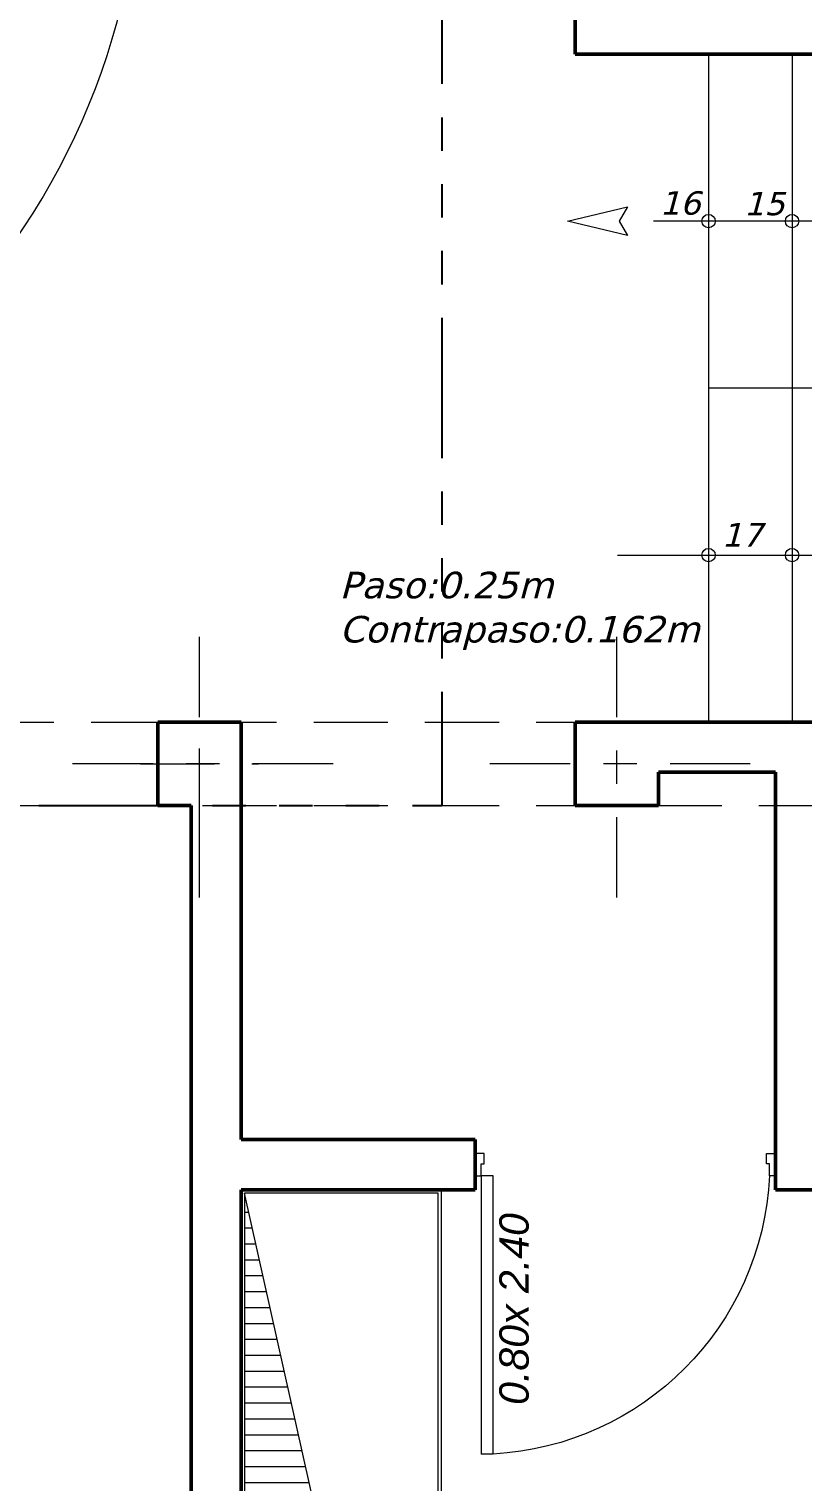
# Model space of a CAD drawing. Header units: millimetres. Extents: x 2033 to 2295, y 1536 to 1691.
# Drawn here: x 2124.743 to 2127.061, y 1622.961 to 1627.311 of the extents above; entities that cross this region are included whole.
import ezdxf

# ---------------------------------------------------------------- set-up
doc = ezdxf.new("R2010")
doc.units = ezdxf.units.MM
for name, pattern in [('ACAD_ISO06W100', [36, 24, -3, 0, -3, 0, -3, 0, -3]), ('ACAD_ISO10W100', [18, 12, -3, 0, -3]), ('HIDDEN2', [4.7625, 3.175, -1.5875]), ('JIS_08_15', [17.25, 15, -0.75, 0.75, -0.75])]:
    doc.linetypes.add(name, pattern=pattern)
for name, color, linetype, lineweight in [('Ejes', 65, 'ACAD_ISO10W100', 15), ('escaleras', 30, 'Continuous', 15), ('Layer2', 2, 'Continuous', 9), ('Muebles', 33, 'Continuous', 9), ('MUEBLES-PUERTAS', 21, 'Continuous', 9), ('muroalto', 12, 'Continuous', 50), ('PISOS', 252, 'Continuous', 0), ('PROYECCIONES', 127, 'HIDDEN2', 5), ('PYV', 30, 'Continuous', 13), ('Texto S.', 7, 'Continuous', 30)]:
    doc.layers.add(name, color=color, linetype=linetype, lineweight=lineweight)
doc.styles.add('ARRR', font='arial.ttf', dxfattribs={"height": 0.1})
doc.styles.get("Standard").update_dxf_attribs({"font": 'arial.ttf'})

# ---------------------------------------------------------------- blocks, each defined once
blk = doc.blocks.new('P')
at = {"linetype": 'Continuous'}
for p, q in [((0.06, 1), (0.02, 1)), ((0.02, 0.075), (0.02, 1)), ((0.06, 1), (0.06, 0.075)), ((0, 0), (0, 0.075)), ((0, 0.075), (0.02, 0.075)), ((0.06, 0.075), (0.02, 0.075)), ((0.02, 0.075), (0.02, 0.035)), ((0.98, 0.075), (0.98, 0.035)), ((1, 0.075), (0.98, 0.075)), ((1, 0), (1, 0.075)), ((0.03, 0), (0, 0)), ((0.02, 0.035), (0.03, 0.035)), ((0.03, 0.035), (0.03, 0)), ((0.97, 0.035), (0.97, 0)), ((0.98, 0.035), (0.97, 0.035)), ((0.97, 0), (1, 0))]:
    blk.add_line(p, q, dxfattribs=at)
blk.add_arc((0.0086, 0.0289), 0.9725, 2.7199, 86.9696, dxfattribs=at)

msp = doc.modelspace()

# ---------------------------------------------------------------- hatches: boundary and pattern name
at = {"layer": 'MUEBLES-PUERTAS', "linetype": 'Continuous', "ltscale": 0.07}
h = msp.add_hatch(dxfattribs=at)
h.set_pattern_fill('LINE', color=256, scale=0.015, style=0)
h.set_pattern_definition([(0, (902.143414, -465.920356), (0, 0.047625), [])])
h.paths.add_polyline_path([(2125.3882, 1621.2363), (2125.9682, 1621.2363), (2125.3882, 1623.8263)])

# ---------------------------------------------------------------- linework, layer by layer
at = {"color": 41, "linetype": 'ACAD_ISO06W100', "ltscale": 0.0175}
for p in [(2125.9788, 1627.5668), (2124.7718, 1624.9863)]:
    msp.add_line(p, (2125.9788, 1624.9863), dxfattribs=at)
at = {"layer": 'Ejes', "ltscale": 0.02}
for p, q in [((2125.2532, 1624.7113), (2125.2532, 1625.5113)), ((2126.5032, 1624.7113), (2126.5032, 1625.5113)), ((2125.6532, 1625.1113), (2124.8532, 1625.1113)), ((2126.9032, 1625.1113), (2126.1032, 1625.1113))]:
    msp.add_line(p, q, dxfattribs=at)
at = {"layer": 'escaleras', "linetype": 'Continuous', "ltscale": 0.07}
for p, q in [((2128.159, 1626.2363), (2126.7782, 1626.2363)), ((2126.7782, 1626.2363), (2126.7782, 1625.2363))]:
    msp.add_line(p, q, dxfattribs=at)
at = {"layer": 'escaleras'}
msp.add_line((2127.0282, 1626.2363), (2127.0282, 1625.2363), dxfattribs=at)
at = {"layer": 'Muebles'}
msp.add_arc((2122.9882, 1627.877), 2.0901, 257.2861, 349.2611, dxfattribs=at)
at = {"layer": 'MUEBLES-PUERTAS', "linetype": 'Continuous', "ltscale": 0.5}
for p, q in [((2126.7782, 1627.2363), (2126.7782, 1626.2363)), ((2127.0282, 1627.2363), (2127.0282, 1626.2363))]:
    msp.add_line(p, q, dxfattribs=at)
at = {"layer": 'MUEBLES-PUERTAS', "linetype": 'Continuous', "ltscale": 0.07}
msp.add_line((2125.9682, 1621.2363), (2125.3882, 1623.8263), dxfattribs=at)
for points in [[(2125.3782, 1621.2263), (2125.9782, 1621.2263), (2125.9782, 1623.8363), (2125.3782, 1623.8363)], [(2125.3882, 1621.2363), (2125.9682, 1621.2363), (2125.9682, 1623.8263), (2125.3882, 1623.8263)]]:
    msp.add_lwpolyline(points, close=True, dxfattribs=at)
at = {"layer": 'muroalto', "linetype": 'Continuous', "ltscale": 0.07}
for p, q in [((2126.3782, 1629.037), (2126.3782, 1627.2363)), ((2126.3782, 1627.2363), (2129.5282, 1627.2363)), ((2125.1282, 1625.2363), (2125.3782, 1625.2363)), ((2125.1282, 1624.9863), (2125.1282, 1625.2363)), ((2125.3782, 1625.2363), (2125.3782, 1623.9863)), ((2126.3782, 1625.2363), (2126.6282, 1625.2363)), ((2126.3782, 1624.9863), (2126.3782, 1625.2363)), ((2126.6282, 1625.2363), (2129.5282, 1625.2363)), ((2126.6282, 1625.0863), (2126.9782, 1625.0863)), ((2126.6282, 1625.0863), (2126.6282, 1624.9863)), ((2126.9782, 1625.0863), (2126.9782, 1623.8363)), ((2125.2282, 1624.9863), (2125.1282, 1624.9863)), ((2125.2282, 1621.2263), (2125.2282, 1624.9863)), ((2126.6282, 1624.9863), (2126.3782, 1624.9863)), ((2126.0786, 1623.9863), (2125.3782, 1623.9863)), ((2126.0786, 1623.8363), (2126.0786, 1623.9863)), ((2125.3782, 1621.2263), (2125.3782, 1623.8363)), ((2126.0786, 1623.8363), (2125.3782, 1623.8363)), ((2126.9782, 1623.8363), (2128.0324, 1623.8363))]:
    msp.add_line(p, q, dxfattribs=at)
at = {"layer": 'PISOS', "linetype": 'JIS_08_15', "ltscale": 0.07}
msp.add_line((2129.0132, 1626.7363), (2126.5108, 1626.7363), dxfattribs=at)
at = {"layer": 'PISOS'}
msp.add_line((2126.5049, 1625.7363), (2128.4669, 1625.7363), dxfattribs=at)
at = {"layer": 'PISOS', "linetype": 'HIDDEN2', "ltscale": 0.07}
for p, q in [((2125.2532, 1624.9345), (2125.2532, 1625.2881)), ((2125.0764, 1625.1113), (2125.43, 1625.1113))]:
    msp.add_line(p, q, dxfattribs=at)
at = {"layer": 'PISOS', "linetype": 'HIDDEN2'}
msp.add_lwpolyline([(2126.3555, 1626.7363), (2126.5356, 1626.7795), (2126.5108, 1626.7363), (2126.5356, 1626.6931), (2126.3555, 1626.7363)], dxfattribs=at)
at = {"layer": 'PISOS', "linetype": 'Continuous'}
for centre in [(2126.7782, 1626.7363), (2127.0282, 1626.7363)]:
    msp.add_circle(centre, 0.02, dxfattribs=at)
at = {"layer": 'PISOS'}
for centre in [(2126.7782, 1625.7363), (2127.0282, 1625.7363)]:
    msp.add_circle(centre, 0.02, dxfattribs=at)
at = {"layer": 'PROYECCIONES', "linetype": 'HIDDEN2', "ltscale": 0.07}
for p, q in [((2121.9282, 1625.2363), (2126.7632, 1625.2363)), ((2121.9282, 1624.9863), (2129.4282, 1624.9863))]:
    msp.add_line(p, q, dxfattribs=at)

# ---------------------------------------------------------------- block references
at = {"layer": 'PYV', "ltscale": 0.15, "xscale": -0.9001348446076928, "yscale": 0.9001348446076998, "zscale": 0.9001348446075608, "rotation": 179.9999977188827}
msp.add_blockref('P', (2126.0786, 1623.945), dxfattribs=at)

# ---------------------------------------------------------------- texts
at = {"insert": (2126.2406, 1623.4789), "char_height": 0.088, "width": 0.74437, "attachment_point": 8, "rotation": 90}
msp.add_mtext('{\\fArial|b0|i1|c0|p34;0.80x 2.40}', dxfattribs=at)
at = {"layer": 'Layer2', "char_height": 0.07, "attachment_point": 1, "style": 'ARRR'}
for s, insert in [('{\\fVerdana|b0|i1|c0|p34;16}', (2126.6318, 1626.8257)), ('{\\fVerdana|b0|i1|c0|p34;15}', (2126.8842, 1626.8239)), ('{\\fVerdana|b0|i1|c0|p34;17}', (2126.8174, 1625.832))]:
    msp.add_mtext(s, dxfattribs=dict(at, insert=insert))
at = {"layer": 'Texto S.', "insert": (2125.6723, 1625.6864), "char_height": 0.079397, "width": 1.184658, "attachment_point": 1}
msp.add_mtext('{\\fVerdana|b0|i1|c0|p34;Paso:0.25m\\PContrapaso:0.162m}', dxfattribs=at)

doc.saveas('drawing.dxf')
